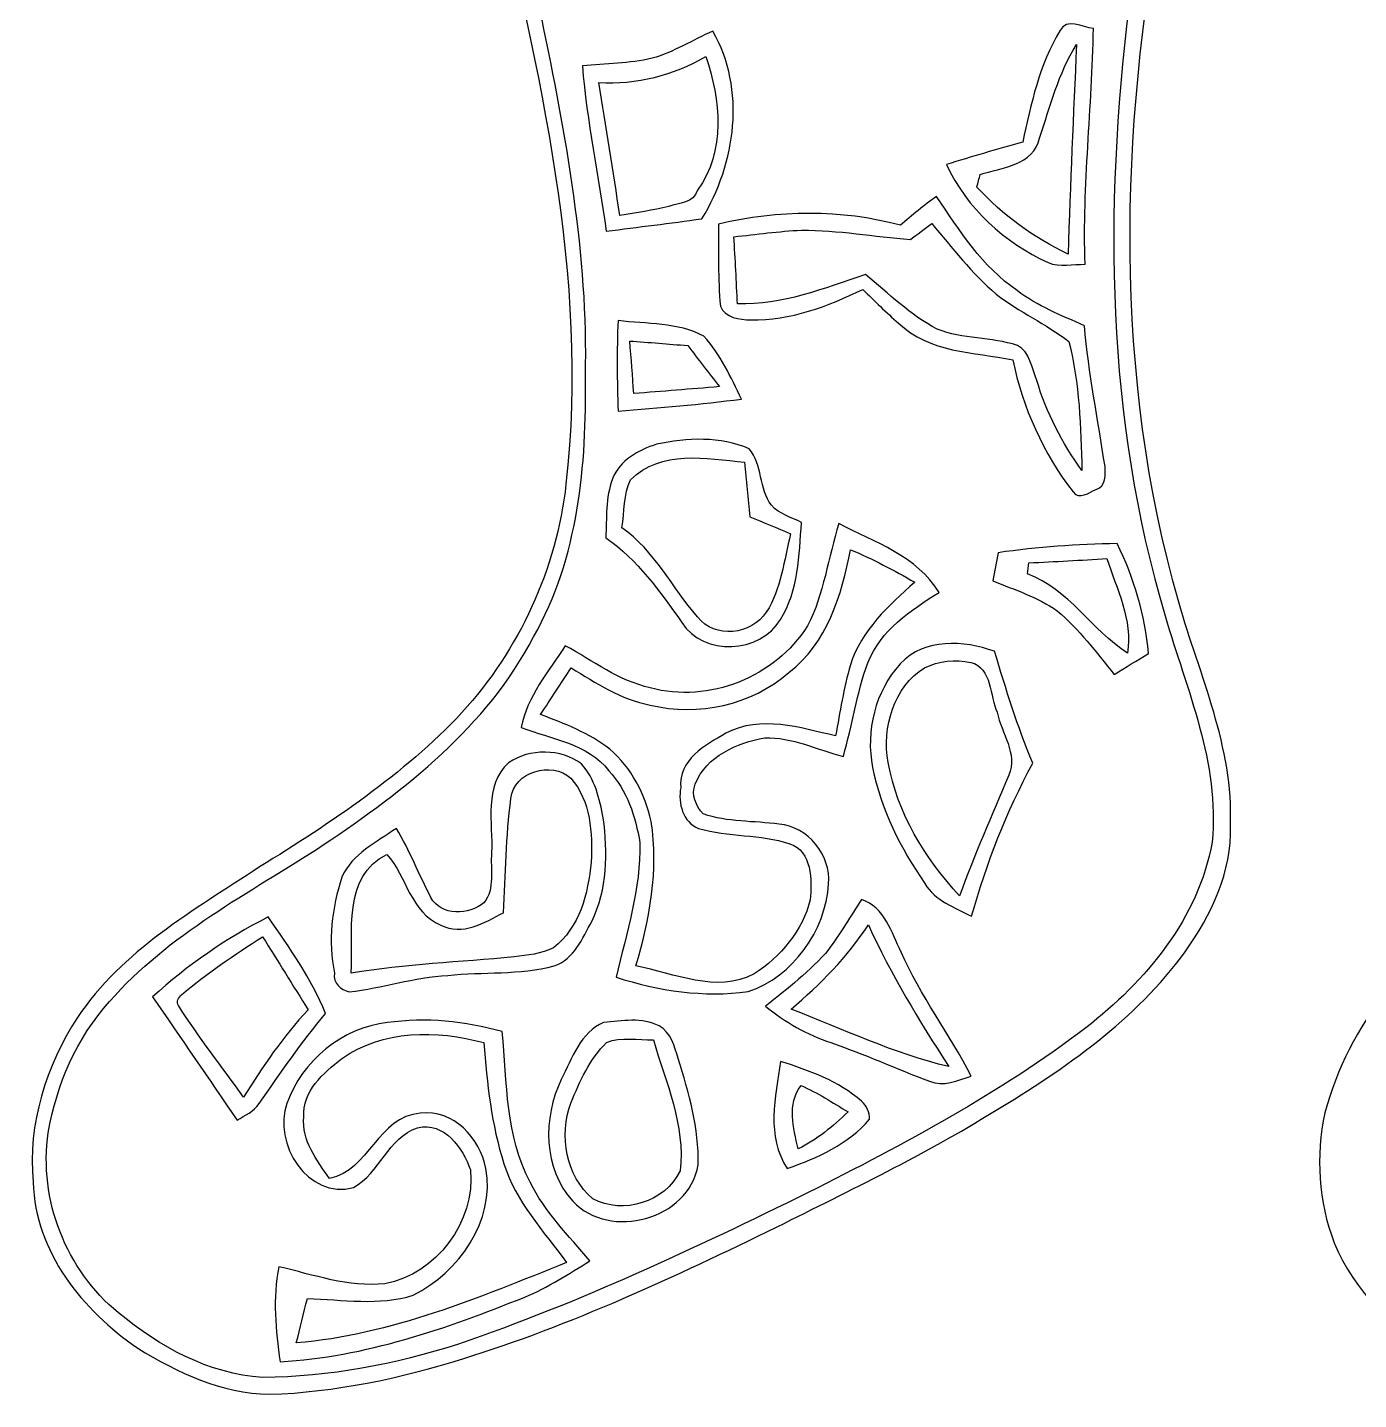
# Model space of a CAD drawing. Header units: centimetres. Extents: x -14.3 to 12.9, y -12.3 to 12.5.
# Drawn here: x -14.31 to -0.62, y -12.27 to 1.84 of the extents above; entities that cross this region are included whole.
import ezdxf

# ---------------------------------------------------------------- set-up
doc = ezdxf.new("R2010")
doc.units = ezdxf.units.CM
doc.header["$MEASUREMENT"] = 0
doc.layers.add('Camada 1', color=7, linetype='Continuous')

msp = doc.modelspace()

# ---------------------------------------------------------------- linework, layer by layer
at = {"layer": 'Camada 1', "color": 251}
for points, knots in [([(8.62295, 12.38144), (9.16199, 12.45094), (9.69257, 12.30136), (10.23055, 12.30206), (10.23055, 12.30206), (10.8458, 12.2809), (11.46775, 12.44), (12.0777, 12.30771), (12.0777, 12.30771), (12.29713, 12.2241), (12.55359, 12.13485), (12.66437, 11.9066), (12.66437, 11.9066), (12.79772, 11.71151), (12.83934, 11.4681), (12.84252, 11.23632), (12.84252, 11.23632), (12.86369, 10.85462), (12.58676, 10.52936), (12.6118, 10.14765), (12.6118, 10.14765), (12.66154, 9.88871), (12.77761, 9.63683), (12.76491, 9.36837), (12.76491, 9.36837), (12.71975, 9.14823), (12.57123, 8.9602), (12.55889, 8.72984), (12.55889, 8.72984), (12.50068, 8.32308), (12.68201, 7.84825), (12.36733, 7.51064), (12.36733, 7.51064), (11.92636, 7.02416), (11.30653, 6.60012), (11.18235, 5.90973), (11.18235, 5.90973), (10.76713, 4.14408), (10.32933, 2.36679), (10.25666, 0.54645), (10.25666, 0.54645), (10.17164, -0.74542), (10.28312, -2.04858), (10.56957, -3.31082), (10.56957, -3.31082), (10.76007, -4.25485), (11.19399, -5.13891), (11.30335, -6.10164), (11.30335, -6.10164), (11.37673, -6.64033), (11.14672, -7.15821), (10.86167, -7.59954), (10.86167, -7.59954), (10.36884, -8.33014), (9.63295, -8.8459), (8.88894, -9.29393), (8.88894, -9.29393), (8.05039, -9.81004), (7.15715, -10.22808), (6.27944, -10.67188), (6.27944, -10.67188), (5.46382, -11.08181), (4.62597, -11.44799), (3.76625, -11.75596), (3.76625, -11.75596), (2.95028, -12.04665), (2.08668, -12.27208), (1.21356, -12.20611), (1.21356, -12.20611), (0.85055, -12.18283), (0.51788, -12.01984), (0.2092, -11.83957), (0.2092, -11.83957), (-0.24871, -11.55559), (-0.6604, -11.16471), (-0.86889, -10.65918), (-0.86889, -10.65918), (-1.03152, -10.2362), (-1.05833, -9.76595), (-0.96449, -9.32427), (-0.96449, -9.32427), (-0.84173, -8.87342), (-0.6283, -8.44515), (-0.33161, -8.0832), (-0.33161, -8.0832), (-0.04833, -7.72654), (0.3369, -7.47289), (0.70591, -7.21466), (0.70591, -7.21466), (1.5494, -6.6301), (2.48003, -6.14962), (3.20393, -5.40879), (3.20393, -5.40879), (3.58987, -5.02814), (3.91266, -4.57941), (4.13667, -4.08517), (4.13667, -4.08517), (4.58258, -3.00602), (4.56, -1.80693), (4.46864, -0.66393), (4.46864, -0.66393), (4.24885, 1.08585), (3.85374, 2.80952), (3.40113, 4.51203), (3.40113, 4.51203), (3.31258, 4.79531), (3.01413, 4.90961), (2.80282, 5.08141), (2.80282, 5.08141), (2.45921, 5.32483), (2.73191, 5.84729), (2.43875, 6.12457), (2.43875, 6.12457), (2.28106, 6.30661), (2.05528, 6.43008), (1.94275, 6.64845), (1.94275, 6.64845), (1.89054, 6.90351), (1.91382, 7.16738), (1.89124, 7.42597), (1.89124, 7.42597), (1.91417, 7.7537), (1.64289, 7.99112), (1.57409, 8.29522), (1.57409, 8.29522), (1.518, 8.65399), (1.52788, 9.0491), (1.73179, 9.36378), (1.73179, 9.36378), (1.94557, 9.74301), (2.33786, 9.95891), (2.65289, 10.24078), (2.65289, 10.24078), (3.21169, 10.7255), (3.81917, 11.20105), (4.55365, 11.37496), (4.55365, 11.37496), (5.23699, 11.53513), (5.95312, 11.47092), (6.63222, 11.6593), (6.63222, 11.6593), (7.33354, 11.79195), (7.92692, 12.23645), (8.62295, 12.38144), (8.62295, 12.38144), (8.62295, 12.38144), (8.62295, 12.38144), (8.62295, 12.38144)], [0, 0, 0, 0, 0.02631579, 0.02631579, 0.02631579, 0.02631579, 0.05263158, 0.05263158, 0.05263158, 0.05263158, 0.07894737, 0.07894737, 0.07894737, 0.07894737, 0.10526316, 0.10526316, 0.10526316, 0.10526316, 0.13157895, 0.13157895, 0.13157895, 0.13157895, 0.15789474, 0.15789474, 0.15789474, 0.15789474, 0.18421053, 0.18421053, 0.18421053, 0.18421053, 0.21052632, 0.21052632, 0.21052632, 0.21052632, 0.23684211, 0.23684211, 0.23684211, 0.23684211, 0.26315789, 0.26315789, 0.26315789, 0.26315789, 0.28947368, 0.28947368, 0.28947368, 0.28947368, 0.31578947, 0.31578947, 0.31578947, 0.31578947, 0.34210526, 0.34210526, 0.34210526, 0.34210526, 0.36842105, 0.36842105, 0.36842105, 0.36842105, 0.39473684, 0.39473684, 0.39473684, 0.39473684, 0.42105263, 0.42105263, 0.42105263, 0.42105263, 0.44736842, 0.44736842, 0.44736842, 0.44736842, 0.47368421, 0.47368421, 0.47368421, 0.47368421, 0.5, 0.5, 0.5, 0.5, 0.52631579, 0.52631579, 0.52631579, 0.52631579, 0.55263158, 0.55263158, 0.55263158, 0.55263158, 0.57894737, 0.57894737, 0.57894737, 0.57894737, 0.60526316, 0.60526316, 0.60526316, 0.60526316, 0.63157895, 0.63157895, 0.63157895, 0.63157895, 0.65789474, 0.65789474, 0.65789474, 0.65789474, 0.68421053, 0.68421053, 0.68421053, 0.68421053, 0.71052632, 0.71052632, 0.71052632, 0.71052632, 0.73684211, 0.73684211, 0.73684211, 0.73684211, 0.76315789, 0.76315789, 0.76315789, 0.76315789, 0.78947368, 0.78947368, 0.78947368, 0.78947368, 0.81578947, 0.81578947, 0.81578947, 0.81578947, 0.84210526, 0.84210526, 0.84210526, 0.84210526, 0.86842105, 0.86842105, 0.86842105, 0.86842105, 0.89473684, 0.89473684, 0.89473684, 0.89473684, 0.92105263, 0.92105263, 0.92105263, 0.92105263, 0.94736842, 0.94736842, 0.94736842, 0.94736842, 1, 1, 1, 1]), ([(-2.52518, 12.2816), (-2.10891, 12.29713), (-1.67957, 12.25691), (-1.2894, 12.1031), (-1.2894, 12.1031), (-1.13206, 12.04207), (-0.95497, 11.93623), (-0.93557, 11.75103), (-0.93557, 11.75103), (-0.88971, 11.20034), (-0.99483, 10.65212), (-1.0608, 10.10743), (-1.0608, 10.10743), (-1.45662, 7.75829), (-2.18334, 5.48111), (-2.62819, 3.14254), (-2.62819, 3.14254), (-3.07481, 0.76376), (-3.13937, -1.73073), (-2.46697, -4.07282), (-2.46697, -4.07282), (-2.25213, -4.8267), (-1.90147, -5.56542), (-1.93569, -6.36799), (-1.93569, -6.36799), (-1.91699, -6.84459), (-2.13289, -7.28945), (-2.40206, -7.66868), (-2.40206, -7.66868), (-2.91183, -8.36683), (-3.63044, -8.86777), (-4.3628, -9.30769), (-4.3628, -9.30769), (-5.0807, -9.75183), (-5.8427, -10.11802), (-6.59694, -10.49549), (-6.59694, -10.49549), (-7.64716, -11.00843), (-8.71114, -11.50585), (-9.83015, -11.85263), (-9.83015, -11.85263), (-10.47503, -12.05371), (-11.14143, -12.19729), (-11.81876, -12.2181), (-11.81876, -12.2181), (-12.30877, -12.20893), (-12.76314, -11.99621), (-13.17237, -11.74397), (-13.17237, -11.74397), (-13.73858, -11.35521), (-14.23105, -10.75266), (-14.24728, -10.03582), (-14.24728, -10.03582), (-14.3069, -9.4368), (-14.11534, -8.84308), (-13.79361, -8.34425), (-13.79361, -8.34425), (-13.33535, -7.65457), (-12.59381, -7.24182), (-11.92106, -6.79485), (-11.92106, -6.79485), (-11.17741, -6.33659), (-10.44046, -5.84694), (-9.83897, -5.207), (-9.83897, -5.207), (-9.24913, -4.55965), (-8.8646, -3.73098), (-8.76864, -2.85926), (-8.76864, -2.85926), (-8.52452, -0.7172), (-9.05369, 1.39982), (-9.52641, 3.47204), (-9.52641, 3.47204), (-9.9628, 5.34811), (-10.66835, 7.14481), (-11.25678, 8.97467), (-11.25678, 8.97467), (-11.35627, 9.26994), (-11.08675, 9.5056), (-10.87331, 9.65553), (-10.87331, 9.65553), (-9.85096, 10.35685), (-8.68115, 10.79182), (-7.52263, 11.20986), (-7.52263, 11.20986), (-5.92208, 11.80818), (-4.23827, 12.22057), (-2.52518, 12.2816), (-2.52518, 12.2816), (-2.52518, 12.2816), (-2.52518, 12.2816), (-2.52518, 12.2816)], [0, 0, 0, 0, 0.04166667, 0.04166667, 0.04166667, 0.04166667, 0.08333333, 0.08333333, 0.08333333, 0.08333333, 0.125, 0.125, 0.125, 0.125, 0.16666667, 0.16666667, 0.16666667, 0.16666667, 0.20833333, 0.20833333, 0.20833333, 0.20833333, 0.25, 0.25, 0.25, 0.25, 0.29166667, 0.29166667, 0.29166667, 0.29166667, 0.33333333, 0.33333333, 0.33333333, 0.33333333, 0.375, 0.375, 0.375, 0.375, 0.41666667, 0.41666667, 0.41666667, 0.41666667, 0.45833333, 0.45833333, 0.45833333, 0.45833333, 0.5, 0.5, 0.5, 0.5, 0.54166667, 0.54166667, 0.54166667, 0.54166667, 0.58333333, 0.58333333, 0.58333333, 0.58333333, 0.625, 0.625, 0.625, 0.625, 0.66666667, 0.66666667, 0.66666667, 0.66666667, 0.70833333, 0.70833333, 0.70833333, 0.70833333, 0.75, 0.75, 0.75, 0.75, 0.79166667, 0.79166667, 0.79166667, 0.79166667, 0.83333333, 0.83333333, 0.83333333, 0.83333333, 0.875, 0.875, 0.875, 0.875, 0.91666667, 0.91666667, 0.91666667, 0.91666667, 1, 1, 1, 1]), ([(-2.77107, 12.13485), (-4.64044, 11.99515), (-6.46359, 11.48997), (-8.1982, 10.79359), (-8.1982, 10.79359), (-9.12565, 10.43905), (-10.05522, 10.05487), (-10.86379, 9.46891), (-10.86379, 9.46891), (-11.00878, 9.36625), (-11.18658, 9.18104), (-11.10262, 8.98842), (-11.10262, 8.98842), (-10.66165, 7.69479), (-10.20939, 6.40468), (-9.79981, 5.10046), (-9.79981, 5.10046), (-9.47737, 4.06118), (-9.25618, 2.99508), (-9.01841, 1.93463), (-9.01841, 1.93463), (-8.76829, 0.72355), (-8.53757, -0.50412), (-8.56862, -1.74625), (-8.56862, -1.74625), (-8.55486, -2.65889), (-8.64023, -3.6195), (-9.10167, -4.42771), (-9.10167, -4.42771), (-9.57897, -5.34952), (-10.41929, -6.00216), (-11.26455, -6.56766), (-11.26455, -6.56766), (-12.02372, -7.06508), (-12.8591, -7.48312), (-13.462, -8.17986), (-13.462, -8.17986), (-13.80137, -8.5531), (-14.00845, -9.03287), (-14.09241, -9.52747), (-14.09241, -9.52747), (-14.19401, -10.21468), (-13.91003, -10.9407), (-13.37204, -11.37885), (-13.37204, -11.37885), (-12.95223, -11.7281), (-12.44353, -12.00926), (-11.88896, -12.04418), (-11.88896, -12.04418), (-11.20422, -12.04066), (-10.52336, -11.91083), (-9.87284, -11.70093), (-9.87284, -11.70093), (-8.63529, -11.27901), (-7.45031, -10.72021), (-6.27909, -10.14342), (-6.27909, -10.14342), (-5.28955, -9.64565), (-4.30459, -9.12318), (-3.42265, -8.44832), (-3.42265, -8.44832), (-2.81058, -7.97278), (-2.25989, -7.32367), (-2.12443, -6.53944), (-2.12443, -6.53944), (-2.04258, -5.7284), (-2.38654, -4.97134), (-2.60667, -4.21181), (-2.60667, -4.21181), (-3.21451, -2.18793), (-3.23744, -0.03563), (-2.97991, 2.04787), (-2.97991, 2.04787), (-2.71251, 4.05765), (-2.12196, 6.00287), (-1.67922, 7.97666), (-1.67922, 7.97666), (-1.41852, 9.18139), (-1.12077, 10.38825), (-1.07491, 11.62508), (-1.07491, 11.62508), (-1.07527, 11.78983), (-1.20967, 11.90801), (-1.35326, 11.96199), (-1.35326, 11.96199), (-1.80128, 12.13802), (-2.29482, 12.17365), (-2.77107, 12.13485)], [0, 0, 0, 0, 0.04347826, 0.04347826, 0.04347826, 0.04347826, 0.08695652, 0.08695652, 0.08695652, 0.08695652, 0.13043478, 0.13043478, 0.13043478, 0.13043478, 0.17391304, 0.17391304, 0.17391304, 0.17391304, 0.2173913, 0.2173913, 0.2173913, 0.2173913, 0.26086957, 0.26086957, 0.26086957, 0.26086957, 0.30434783, 0.30434783, 0.30434783, 0.30434783, 0.34782609, 0.34782609, 0.34782609, 0.34782609, 0.39130435, 0.39130435, 0.39130435, 0.39130435, 0.43478261, 0.43478261, 0.43478261, 0.43478261, 0.47826087, 0.47826087, 0.47826087, 0.47826087, 0.52173913, 0.52173913, 0.52173913, 0.52173913, 0.56521739, 0.56521739, 0.56521739, 0.56521739, 0.60869565, 0.60869565, 0.60869565, 0.60869565, 0.65217391, 0.65217391, 0.65217391, 0.65217391, 0.69565217, 0.69565217, 0.69565217, 0.69565217, 0.73913043, 0.73913043, 0.73913043, 0.73913043, 0.7826087, 0.7826087, 0.7826087, 0.7826087, 0.82608696, 0.82608696, 0.82608696, 0.82608696, 0.86956522, 0.86956522, 0.86956522, 0.86956522, 0.91304348, 0.91304348, 0.91304348, 0.91304348, 1, 1, 1, 1]), ([(-3.69005, 1.80411), (-3.62162, 1.94381), (-3.45757, 1.84079), (-3.34504, 1.82704), (-3.34504, 1.82704), (-3.35915, 1.01917), (-3.45616, 0.21272), (-3.43112, -0.59584), (-3.43112, -0.59584), (-3.55776, -0.59761), (-3.68864, -0.62794), (-3.80965, -0.57997), (-3.80965, -0.57997), (-4.25803, -0.37394), (-4.64608, -0.02187), (-4.85634, 0.42827), (-4.85634, 0.42827), (-4.59634, 0.50976), (-4.33458, 0.58737), (-4.07141, 0.65934), (-4.07141, 0.65934), (-3.98568, 1.05198), (-3.90137, 1.45591), (-3.69005, 1.80411), (-3.69005, 1.80411), (-3.69005, 1.80411), (-3.69005, 1.80411), (-3.69005, 1.80411)], [0, 0, 0, 0, 0.125, 0.125, 0.125, 0.125, 0.25, 0.25, 0.25, 0.25, 0.375, 0.375, 0.375, 0.375, 0.5, 0.5, 0.5, 0.5, 0.625, 0.625, 0.625, 0.625, 0.75, 0.75, 0.75, 0.75, 1, 1, 1, 1]), ([(-7.88105, 1.52153), (-7.66163, 1.58538), (-7.46689, 1.70921), (-7.2584, 1.80058), (-7.2584, 1.80058), (-6.91515, 1.19839), (-7.02133, 0.44591), (-7.37023, -0.12876), (-7.37023, -0.12876), (-7.69832, -0.17604), (-8.02746, -0.21414), (-8.35589, -0.25682), (-8.35589, -0.25682), (-8.43245, 0.3108), (-8.55451, 0.87171), (-8.60002, 1.44321), (-8.60002, 1.44321), (-8.36083, 1.46614), (-8.11671, 1.46685), (-7.88105, 1.52153), (-7.88105, 1.52153), (-7.88105, 1.52153), (-7.88105, 1.52153), (-7.88105, 1.52153)], [0, 0, 0, 0, 0.14285714, 0.14285714, 0.14285714, 0.14285714, 0.28571429, 0.28571429, 0.28571429, 0.28571429, 0.42857143, 0.42857143, 0.42857143, 0.42857143, 0.57142857, 0.57142857, 0.57142857, 0.57142857, 0.71428571, 0.71428571, 0.71428571, 0.71428571, 1, 1, 1, 1]), ([(-3.89996, 0.69956), (-3.95287, 0.42157), (-4.29154, 0.39793), (-4.5085, 0.32632), (-4.5085, 0.32632), (-4.52014, 0.28363), (-4.53214, 0.24059), (-4.54378, 0.1972), (-4.54378, 0.1972), (-4.27743, -0.08996), (-3.95958, -0.3235), (-3.60539, -0.49177), (-3.60539, -0.49177), (-3.58246, 0.22613), (-3.55, 0.94403), (-3.5186, 1.66158), (-3.5186, 1.66158), (-3.70558, 1.36596), (-3.78777, 1.02588), (-3.89996, 0.69956)], [0, 0, 0, 0, 0.16666667, 0.16666667, 0.16666667, 0.16666667, 0.33333333, 0.33333333, 0.33333333, 0.33333333, 0.5, 0.5, 0.5, 0.5, 0.66666667, 0.66666667, 0.66666667, 0.66666667, 1, 1, 1, 1]), ([(-8.43068, 1.27353), (-8.35872, 0.81739), (-8.28534, 0.3616), (-8.21372, -0.0949), (-8.21372, -0.0949), (-8.04545, -0.06597), (-7.87541, -0.04269), (-7.7096, -0.00176), (-7.7096, -0.00176), (-7.60942, 0.03775), (-7.45349, 0.02787), (-7.41574, 0.16439), (-7.41574, 0.16439), (-7.12364, 0.56303), (-7.18114, 1.09749), (-7.32896, 1.54058), (-7.32896, 1.54058), (-7.66268, 1.34655), (-8.04298, 1.24707), (-8.43068, 1.27353)], [0, 0, 0, 0, 0.16666667, 0.16666667, 0.16666667, 0.16666667, 0.33333333, 0.33333333, 0.33333333, 0.33333333, 0.5, 0.5, 0.5, 0.5, 0.66666667, 0.66666667, 0.66666667, 0.66666667, 1, 1, 1, 1]), ([(-5.33012, -0.19614), (-5.20912, -0.09313), (-5.08776, 0.00917), (-4.95864, 0.1016), (-4.95864, 0.1016), (-4.72299, -0.25118), (-4.48592, -0.62336), (-4.12926, -0.86677), (-4.12926, -0.86677), (-3.92112, -1.02623), (-3.67489, -1.12289), (-3.43676, -1.22837), (-3.43676, -1.22837), (-3.39443, -1.71521), (-3.29918, -2.19498), (-3.22545, -2.67758), (-3.22545, -2.67758), (-3.21874, -2.76154), (-3.21486, -2.88078), (-3.31646, -2.91147), (-3.31646, -2.91147), (-3.3842, -2.94217), (-3.49532, -3.02472), (-3.55424, -2.93864), (-3.55424, -2.93864), (-3.85974, -2.54071), (-4.07317, -2.0701), (-4.17336, -1.57833), (-4.17336, -1.57833), (-4.57517, -1.50072), (-5.03555, -1.50707), (-5.34811, -1.20191), (-5.34811, -1.20191), (-5.47758, -1.09326), (-5.59541, -0.97226), (-5.71641, -0.85513), (-5.71641, -0.85513), (-6.07554, -1.03011), (-6.46253, -1.17616), (-6.86823, -1.16769), (-6.86823, -1.16769), (-6.98429, -1.16769), (-7.12964, -1.14759), (-7.18114, -1.02729), (-7.18114, -1.02729), (-7.20548, -0.74683), (-7.19878, -0.46531), (-7.19984, -0.18415), (-7.19984, -0.18415), (-6.5853, -0.03845), (-5.94113, -0.02999), (-5.33012, -0.19614), (-5.33012, -0.19614), (-5.33012, -0.19614), (-5.33012, -0.19614), (-5.33012, -0.19614)], [0, 0, 0, 0, 0.06666667, 0.06666667, 0.06666667, 0.06666667, 0.13333333, 0.13333333, 0.13333333, 0.13333333, 0.2, 0.2, 0.2, 0.2, 0.26666667, 0.26666667, 0.26666667, 0.26666667, 0.33333333, 0.33333333, 0.33333333, 0.33333333, 0.4, 0.4, 0.4, 0.4, 0.46666667, 0.46666667, 0.46666667, 0.46666667, 0.53333333, 0.53333333, 0.53333333, 0.53333333, 0.6, 0.6, 0.6, 0.6, 0.66666667, 0.66666667, 0.66666667, 0.66666667, 0.73333333, 0.73333333, 0.73333333, 0.73333333, 0.8, 0.8, 0.8, 0.8, 0.86666667, 0.86666667, 0.86666667, 0.86666667, 1, 1, 1, 1]), ([(-5.00733, -0.17815), (-5.06236, -0.21907), (-5.17172, -0.30092), (-5.22675, -0.34219), (-5.22675, -0.34219), (-5.59929, -0.31186), (-5.97112, -0.24589), (-6.34612, -0.24589), (-6.34612, -0.24589), (-6.5793, -0.25717), (-6.81073, -0.28857), (-7.0425, -0.31432), (-7.0425, -0.31432), (-7.02733, -0.54434), (-7.01675, -0.77435), (-7.00475, -1.00471), (-7.00475, -1.00471), (-6.54473, -1.01917), (-6.11575, -0.8449), (-5.68784, -0.70203), (-5.68784, -0.70203), (-5.45042, -0.89888), (-5.2264, -1.11936), (-4.95124, -1.26365), (-4.95124, -1.26365), (-4.68877, -1.36807), (-4.39455, -1.34549), (-4.12679, -1.43087), (-4.12679, -1.43087), (-3.99627, -1.49895), (-3.98074, -1.67076), (-3.92606, -1.7907), (-3.92606, -1.7907), (-3.83222, -2.12654), (-3.66324, -2.43346), (-3.46357, -2.71745), (-3.46357, -2.71745), (-3.47345, -2.2733), (-3.4858, -1.82174), (-3.59763, -1.38994), (-3.59763, -1.38994), (-3.83469, -1.21073), (-4.1088, -1.0855), (-4.3441, -0.90346), (-4.3441, -0.90346), (-4.59564, -0.69074), (-4.79531, -0.42757), (-5.00733, -0.17815)], [0, 0, 0, 0, 0.07692308, 0.07692308, 0.07692308, 0.07692308, 0.15384615, 0.15384615, 0.15384615, 0.15384615, 0.23076923, 0.23076923, 0.23076923, 0.23076923, 0.30769231, 0.30769231, 0.30769231, 0.30769231, 0.38461538, 0.38461538, 0.38461538, 0.38461538, 0.46153846, 0.46153846, 0.46153846, 0.46153846, 0.53846154, 0.53846154, 0.53846154, 0.53846154, 0.61538462, 0.61538462, 0.61538462, 0.61538462, 0.69230769, 0.69230769, 0.69230769, 0.69230769, 0.76923077, 0.76923077, 0.76923077, 0.76923077, 0.84615385, 0.84615385, 0.84615385, 0.84615385, 1, 1, 1, 1]), ([(-8.23277, -1.17651), (-7.9375, -1.21285), (-7.61965, -1.19274), (-7.35083, -1.33562), (-7.35083, -1.33562), (-7.18255, -1.524), (-7.07284, -1.75789), (-6.96242, -1.98402), (-6.96242, -1.98402), (-7.38505, -2.03588), (-7.80873, -2.07504), (-8.23277, -2.10679), (-8.23277, -2.10679), (-8.243, -1.7967), (-8.24759, -1.48625), (-8.23277, -1.17651), (-8.23277, -1.17651), (-8.23277, -1.17651), (-8.23277, -1.17651), (-8.23277, -1.17651)], [0, 0, 0, 0, 0.16666667, 0.16666667, 0.16666667, 0.16666667, 0.33333333, 0.33333333, 0.33333333, 0.33333333, 0.5, 0.5, 0.5, 0.5, 0.66666667, 0.66666667, 0.66666667, 0.66666667, 1, 1, 1, 1]), ([(-8.11318, -1.38677), (-8.0959, -1.56669), (-8.08425, -1.74625), (-8.07155, -1.92687), (-8.07155, -1.92687), (-7.77804, -1.90288), (-7.48488, -1.88136), (-7.19137, -1.85491), (-7.19137, -1.85491), (-7.30073, -1.71521), (-7.40868, -1.57374), (-7.51593, -1.43263), (-7.51593, -1.43263), (-7.71525, -1.41817), (-7.91386, -1.39912), (-8.11318, -1.38677)], [0, 0, 0, 0, 0.2, 0.2, 0.2, 0.2, 0.4, 0.4, 0.4, 0.4, 0.6, 0.6, 0.6, 0.6, 1, 1, 1, 1]), ([(-7.83625, -2.44722), (-7.52545, -2.38125), (-7.18044, -2.36432), (-6.88516, -2.49484), (-6.88516, -2.49484), (-6.74828, -2.65606), (-6.78392, -2.90618), (-6.65586, -3.07587), (-6.65586, -3.07587), (-6.57401, -3.16583), (-6.45266, -3.20146), (-6.34506, -3.2512), (-6.34506, -3.2512), (-6.37505, -3.58881), (-6.3754, -3.95323), (-6.56378, -4.25027), (-6.56378, -4.25027), (-6.76769, -4.59881), (-7.35788, -4.63374), (-7.57625, -4.2806), (-7.57625, -4.2806), (-7.80274, -3.96205), (-8.03098, -3.63608), (-8.35872, -3.41136), (-8.35872, -3.41136), (-8.34919, -3.20851), (-8.36365, -2.99755), (-8.28992, -2.80388), (-8.28992, -2.80388), (-8.2176, -2.60985), (-8.02075, -2.5086), (-7.83625, -2.44722), (-7.83625, -2.44722), (-7.83625, -2.44722), (-7.83625, -2.44722), (-7.83625, -2.44722)], [0, 0, 0, 0, 0.1, 0.1, 0.1, 0.1, 0.2, 0.2, 0.2, 0.2, 0.3, 0.3, 0.3, 0.3, 0.4, 0.4, 0.4, 0.4, 0.5, 0.5, 0.5, 0.5, 0.6, 0.6, 0.6, 0.6, 0.7, 0.7, 0.7, 0.7, 0.8, 0.8, 0.8, 0.8, 1, 1, 1, 1]), ([(-8.10472, -2.81376), (-8.17703, -2.9658), (-8.16786, -3.14325), (-8.19291, -3.30659), (-8.19291, -3.30659), (-7.8546, -3.54259), (-7.68068, -3.92254), (-7.41503, -4.22275), (-7.41503, -4.22275), (-7.23723, -4.45417), (-6.86294, -4.40655), (-6.70842, -4.17548), (-6.70842, -4.17548), (-6.55249, -3.93488), (-6.52815, -3.6389), (-6.45901, -3.36797), (-6.45901, -3.36797), (-6.59871, -3.3087), (-6.73947, -3.25155), (-6.87917, -3.19334), (-6.87917, -3.19334), (-6.8968, -3.00637), (-6.91444, -2.81905), (-6.93138, -2.63278), (-6.93138, -2.63278), (-7.32543, -2.59151), (-7.79286, -2.50331), (-8.10472, -2.81376)], [0, 0, 0, 0, 0.125, 0.125, 0.125, 0.125, 0.25, 0.25, 0.25, 0.25, 0.375, 0.375, 0.375, 0.375, 0.5, 0.5, 0.5, 0.5, 0.625, 0.625, 0.625, 0.625, 0.75, 0.75, 0.75, 0.75, 1, 1, 1, 1]), ([(-5.96159, -3.26355), (-5.594, -3.45405), (-5.15585, -3.59798), (-4.93254, -3.97334), (-4.93254, -3.97334), (-5.22499, -4.1529), (-5.53261, -4.36104), (-5.6642, -4.69406), (-5.6642, -4.69406), (-5.7792, -5.00662), (-5.82507, -5.33894), (-5.91608, -5.65891), (-5.91608, -5.65891), (-6.18208, -5.58941), (-6.44525, -5.45888), (-6.725, -5.46523), (-6.725, -5.46523), (-7.00934, -5.51956), (-7.32684, -5.65397), (-7.43867, -5.94325), (-7.43867, -5.94325), (-7.48488, -6.04873), (-7.43126, -6.16973), (-7.35859, -6.24946), (-7.35859, -6.24946), (-7.10777, -6.33624), (-6.83683, -6.32001), (-6.57613, -6.35494), (-6.57613, -6.35494), (-6.2805, -6.37787), (-6.04238, -6.6742), (-6.06778, -6.96877), (-6.06778, -6.96877), (-6.09988, -7.45137), (-6.43078, -7.92057), (-6.89469, -8.07685), (-6.89469, -8.07685), (-7.35224, -8.13999), (-7.8165, -8.06767), (-8.25323, -7.92903), (-8.25323, -7.92903), (-8.1467, -7.47289), (-7.99818, -7.01781), (-8.00805, -6.54403), (-8.00805, -6.54403), (-8.05427, -6.2798), (-8.13788, -6.00392), (-8.32838, -5.80566), (-8.32838, -5.80566), (-8.54392, -5.52556), (-8.91857, -5.47829), (-9.23078, -5.3601), (-9.23078, -5.3601), (-9.16587, -5.04084), (-8.95032, -4.78614), (-8.7764, -4.52014), (-8.7764, -4.52014), (-8.49136, -4.67466), (-8.22431, -4.88068), (-7.90222, -4.953), (-7.90222, -4.953), (-7.29897, -5.11634), (-6.61599, -4.84258), (-6.28438, -4.31553), (-6.28438, -4.31553), (-6.11258, -3.98745), (-6.07624, -3.61209), (-5.96159, -3.26355), (-5.96159, -3.26355), (-5.96159, -3.26355), (-5.96159, -3.26355), (-5.96159, -3.26355)], [0, 0, 0, 0, 0.05263158, 0.05263158, 0.05263158, 0.05263158, 0.10526316, 0.10526316, 0.10526316, 0.10526316, 0.15789474, 0.15789474, 0.15789474, 0.15789474, 0.21052632, 0.21052632, 0.21052632, 0.21052632, 0.26315789, 0.26315789, 0.26315789, 0.26315789, 0.31578947, 0.31578947, 0.31578947, 0.31578947, 0.36842105, 0.36842105, 0.36842105, 0.36842105, 0.42105263, 0.42105263, 0.42105263, 0.42105263, 0.47368421, 0.47368421, 0.47368421, 0.47368421, 0.52631579, 0.52631579, 0.52631579, 0.52631579, 0.57894737, 0.57894737, 0.57894737, 0.57894737, 0.63157895, 0.63157895, 0.63157895, 0.63157895, 0.68421053, 0.68421053, 0.68421053, 0.68421053, 0.73684211, 0.73684211, 0.73684211, 0.73684211, 0.78947368, 0.78947368, 0.78947368, 0.78947368, 0.84210526, 0.84210526, 0.84210526, 0.84210526, 0.89473684, 0.89473684, 0.89473684, 0.89473684, 1, 1, 1, 1]), ([(-4.32364, -3.5627), (-3.9183, -3.50449), (-3.51014, -3.47521), (-3.10092, -3.46922), (-3.10092, -3.46922), (-2.927, -3.8234), (-2.81129, -4.20511), (-2.77883, -4.59952), (-2.77883, -4.59952), (-2.89666, -4.67148), (-3.01343, -4.7438), (-3.13125, -4.81542), (-3.13125, -4.81542), (-3.31505, -4.58717), (-3.4925, -4.3494), (-3.71898, -4.16066), (-3.71898, -4.16066), (-3.9183, -4.0192), (-4.15537, -3.94476), (-4.37868, -3.85198), (-4.37868, -3.85198), (-4.36139, -3.75532), (-4.34269, -3.65901), (-4.32364, -3.5627), (-4.32364, -3.5627), (-4.32364, -3.5627), (-4.32364, -3.5627), (-4.32364, -3.5627)], [0, 0, 0, 0, 0.125, 0.125, 0.125, 0.125, 0.25, 0.25, 0.25, 0.25, 0.375, 0.375, 0.375, 0.375, 0.5, 0.5, 0.5, 0.5, 0.625, 0.625, 0.625, 0.625, 0.75, 0.75, 0.75, 0.75, 1, 1, 1, 1]), ([(-5.842, -3.53236), (-5.93478, -3.99909), (-6.08048, -4.49227), (-6.477, -4.79531), (-6.477, -4.79531), (-6.86364, -5.1308), (-7.40657, -5.2511), (-7.90222, -5.12974), (-7.90222, -5.12974), (-8.20208, -5.07471), (-8.45961, -4.9022), (-8.71537, -4.74698), (-8.71537, -4.74698), (-8.8205, -4.90679), (-8.92492, -5.06659), (-9.02935, -5.22711), (-9.02935, -5.22711), (-8.78134, -5.32306), (-8.52875, -5.41761), (-8.31779, -5.58412), (-8.31779, -5.58412), (-8.09837, -5.77462), (-7.95373, -6.04414), (-7.89305, -6.32672), (-7.89305, -6.32672), (-7.81156, -6.82731), (-7.91069, -7.33248), (-8.04898, -7.81332), (-8.04898, -7.81332), (-7.65245, -7.88882), (-7.22595, -8.09801), (-6.8326, -7.89552), (-6.8326, -7.89552), (-6.5666, -7.71807), (-6.32954, -7.45031), (-6.25898, -7.1314), (-6.25898, -7.1314), (-6.23605, -6.93632), (-6.24029, -6.63081), (-6.46712, -6.55637), (-6.46712, -6.55637), (-6.76945, -6.45372), (-7.10071, -6.49111), (-7.4048, -6.39798), (-7.4048, -6.39798), (-7.56567, -6.33659), (-7.6207, -6.13657), (-7.58754, -5.98029), (-7.58754, -5.98029), (-7.62035, -5.69489), (-7.33213, -5.54002), (-7.12399, -5.41937), (-7.12399, -5.41937), (-6.76769, -5.22958), (-6.36164, -5.36504), (-5.99616, -5.44618), (-5.99616, -5.44618), (-5.95065, -5.20171), (-5.91255, -4.95512), (-5.84412, -4.71558), (-5.84412, -4.71558), (-5.72876, -4.36245), (-5.45218, -4.10422), (-5.18089, -3.8675), (-5.18089, -3.8675), (-5.39538, -3.74474), (-5.6134, -3.62761), (-5.842, -3.53236)], [0, 0, 0, 0, 0.05555556, 0.05555556, 0.05555556, 0.05555556, 0.11111111, 0.11111111, 0.11111111, 0.11111111, 0.16666667, 0.16666667, 0.16666667, 0.16666667, 0.22222222, 0.22222222, 0.22222222, 0.22222222, 0.27777778, 0.27777778, 0.27777778, 0.27777778, 0.33333333, 0.33333333, 0.33333333, 0.33333333, 0.38888889, 0.38888889, 0.38888889, 0.38888889, 0.44444444, 0.44444444, 0.44444444, 0.44444444, 0.5, 0.5, 0.5, 0.5, 0.55555556, 0.55555556, 0.55555556, 0.55555556, 0.61111111, 0.61111111, 0.61111111, 0.61111111, 0.66666667, 0.66666667, 0.66666667, 0.66666667, 0.72222222, 0.72222222, 0.72222222, 0.72222222, 0.77777778, 0.77777778, 0.77777778, 0.77777778, 0.83333333, 0.83333333, 0.83333333, 0.83333333, 0.88888889, 0.88888889, 0.88888889, 0.88888889, 1, 1, 1, 1]), ([(-4.00755, -3.66783), (-4.01214, -3.70522), (-4.01673, -3.74297), (-4.02131, -3.78072), (-4.02131, -3.78072), (-3.59974, -3.93947), (-3.36303, -4.35539), (-2.99579, -4.59493), (-2.99579, -4.59493), (-2.93652, -4.25591), (-3.10656, -3.93594), (-3.20604, -3.62232), (-3.20604, -3.62232), (-3.4731, -3.64172), (-3.7405, -3.65337), (-4.00755, -3.66783)], [0, 0, 0, 0, 0.2, 0.2, 0.2, 0.2, 0.4, 0.4, 0.4, 0.4, 0.6, 0.6, 0.6, 0.6, 1, 1, 1, 1]), ([(-5.33047, -4.70535), (-5.07682, -4.43689), (-4.68065, -4.46511), (-4.36139, -4.57729), (-4.36139, -4.57729), (-4.24392, -4.96499), (-4.12679, -5.35305), (-3.96769, -5.72629), (-3.96769, -5.72629), (-4.23827, -6.22547), (-4.44359, -6.75675), (-4.5981, -7.3025), (-4.5981, -7.3025), (-4.77061, -7.21148), (-4.97346, -7.14234), (-5.07718, -6.96595), (-5.07718, -6.96595), (-5.328, -6.60612), (-5.52909, -6.20219), (-5.61587, -5.77039), (-5.61587, -5.77039), (-5.6896, -5.39962), (-5.588, -4.9844), (-5.33047, -4.70535), (-5.33047, -4.70535), (-5.33047, -4.70535), (-5.33047, -4.70535), (-5.33047, -4.70535)], [0, 0, 0, 0, 0.125, 0.125, 0.125, 0.125, 0.25, 0.25, 0.25, 0.25, 0.375, 0.375, 0.375, 0.375, 0.5, 0.5, 0.5, 0.5, 0.625, 0.625, 0.625, 0.625, 0.75, 0.75, 0.75, 0.75, 1, 1, 1, 1]), ([(-5.08035, -4.74557), (-5.39997, -4.94524), (-5.51956, -5.36152), (-5.45571, -5.71923), (-5.45571, -5.71923), (-5.36469, -6.24134), (-5.07541, -6.70701), (-4.72052, -7.09224), (-4.72052, -7.09224), (-4.57165, -6.67103), (-4.38679, -6.26357), (-4.21499, -5.85152), (-4.21499, -5.85152), (-4.11974, -5.63069), (-4.29154, -5.41796), (-4.33352, -5.20453), (-4.33352, -5.20453), (-4.41078, -5.04296), (-4.38573, -4.74733), (-4.60622, -4.69089), (-4.60622, -4.69089), (-4.76285, -4.65561), (-4.93501, -4.67889), (-5.08035, -4.74557)], [0, 0, 0, 0, 0.14285714, 0.14285714, 0.14285714, 0.14285714, 0.28571429, 0.28571429, 0.28571429, 0.28571429, 0.42857143, 0.42857143, 0.42857143, 0.42857143, 0.57142857, 0.57142857, 0.57142857, 0.57142857, 0.71428571, 0.71428571, 0.71428571, 0.71428571, 1, 1, 1, 1]), ([(-9.35813, -5.72347), (-9.144, -5.57318), (-8.8198, -5.57777), (-8.6106, -5.73581), (-8.6106, -5.73581), (-8.47019, -5.88751), (-8.42327, -6.09388), (-8.38482, -6.29073), (-8.38482, -6.29073), (-8.33896, -6.64598), (-8.33967, -7.02733), (-8.50406, -7.35471), (-8.50406, -7.35471), (-8.59755, -7.52863), (-8.68609, -7.74277), (-8.88929, -7.81156), (-8.88929, -7.81156), (-9.2463, -7.90928), (-9.6206, -7.86835), (-9.98537, -7.91175), (-9.98537, -7.91175), (-10.32898, -7.92656), (-10.65777, -8.04051), (-10.99785, -8.07896), (-10.99785, -8.07896), (-11.08286, -8.06027), (-11.1693, -7.99042), (-11.14919, -7.88564), (-11.14919, -7.88564), (-11.21868, -7.55897), (-11.17494, -7.21466), (-11.07334, -6.89927), (-11.07334, -6.89927), (-10.96645, -6.65868), (-10.71739, -6.54156), (-10.51313, -6.39798), (-10.51313, -6.39798), (-10.3759, -6.62552), (-10.28065, -6.87387), (-10.15788, -7.10847), (-10.15788, -7.10847), (-10.05628, -7.30109), (-9.76101, -7.29509), (-9.61249, -7.16209), (-9.61249, -7.16209), (-9.49642, -7.02063), (-9.54969, -6.81602), (-9.53346, -6.65057), (-9.53346, -6.65057), (-9.52041, -6.34718), (-9.61743, -5.95595), (-9.35813, -5.72347), (-9.35813, -5.72347), (-9.35813, -5.72347), (-9.35813, -5.72347), (-9.35813, -5.72347)], [0, 0, 0, 0, 0.06666667, 0.06666667, 0.06666667, 0.06666667, 0.13333333, 0.13333333, 0.13333333, 0.13333333, 0.2, 0.2, 0.2, 0.2, 0.26666667, 0.26666667, 0.26666667, 0.26666667, 0.33333333, 0.33333333, 0.33333333, 0.33333333, 0.4, 0.4, 0.4, 0.4, 0.46666667, 0.46666667, 0.46666667, 0.46666667, 0.53333333, 0.53333333, 0.53333333, 0.53333333, 0.6, 0.6, 0.6, 0.6, 0.66666667, 0.66666667, 0.66666667, 0.66666667, 0.73333333, 0.73333333, 0.73333333, 0.73333333, 0.8, 0.8, 0.8, 0.8, 0.86666667, 0.86666667, 0.86666667, 0.86666667, 1, 1, 1, 1]), ([(-9.3345, -6.09141), (-9.38847, -6.48017), (-9.38777, -6.87387), (-9.41211, -7.2651), (-9.41211, -7.2651), (-9.60367, -7.36847), (-9.83368, -7.5064), (-10.05663, -7.39281), (-10.05663, -7.39281), (-10.36602, -7.26193), (-10.4073, -6.8968), (-10.60944, -6.66644), (-10.60944, -6.66644), (-11.07193, -6.88869), (-10.95516, -7.48065), (-10.97633, -7.88776), (-10.97633, -7.88776), (-10.42211, -7.79462), (-9.85978, -7.77346), (-9.30134, -7.72019), (-9.30134, -7.72019), (-9.16587, -7.69973), (-9.02158, -7.69302), (-8.89847, -7.62494), (-8.89847, -7.62494), (-8.62718, -7.41856), (-8.5411, -7.06684), (-8.51006, -6.74476), (-8.51006, -6.74476), (-8.49559, -6.44878), (-8.51147, -6.11329), (-8.72031, -5.88045), (-8.72031, -5.88045), (-8.91399, -5.70689), (-9.30839, -5.8099), (-9.3345, -6.09141)], [0, 0, 0, 0, 0.1, 0.1, 0.1, 0.1, 0.2, 0.2, 0.2, 0.2, 0.3, 0.3, 0.3, 0.3, 0.4, 0.4, 0.4, 0.4, 0.5, 0.5, 0.5, 0.5, 0.6, 0.6, 0.6, 0.6, 0.7, 0.7, 0.7, 0.7, 0.8, 0.8, 0.8, 0.8, 1, 1, 1, 1]), ([(-5.73017, -7.12999), (-5.48922, -7.21113), (-5.41972, -7.46795), (-5.322, -7.6708), (-5.322, -7.6708), (-5.12551, -8.12024), (-4.82282, -8.51076), (-4.60199, -8.94715), (-4.60199, -8.94715), (-4.73957, -8.98772), (-4.88738, -9.06039), (-5.03061, -8.99901), (-5.03061, -8.99901), (-5.36998, -8.8713), (-5.69983, -8.7182), (-6.04379, -8.60178), (-6.04379, -8.60178), (-6.28967, -8.52064), (-6.51686, -8.39047), (-6.71618, -8.22607), (-6.71618, -8.22607), (-6.48758, -8.0458), (-6.2544, -7.86518), (-6.06566, -7.64187), (-6.06566, -7.64187), (-5.94572, -7.47677), (-5.84306, -7.29968), (-5.73017, -7.12999), (-5.73017, -7.12999), (-5.73017, -7.12999), (-5.73017, -7.12999), (-5.73017, -7.12999)], [0, 0, 0, 0, 0.11111111, 0.11111111, 0.11111111, 0.11111111, 0.22222222, 0.22222222, 0.22222222, 0.22222222, 0.33333333, 0.33333333, 0.33333333, 0.33333333, 0.44444444, 0.44444444, 0.44444444, 0.44444444, 0.55555556, 0.55555556, 0.55555556, 0.55555556, 0.66666667, 0.66666667, 0.66666667, 0.66666667, 0.77777778, 0.77777778, 0.77777778, 0.77777778, 1, 1, 1, 1]), ([(-13.01961, -8.13188), (-12.66331, -7.8045), (-12.2622, -7.52898), (-11.83146, -7.3092), (-11.83146, -7.3092), (-11.61274, -7.62635), (-11.38625, -7.94173), (-11.2402, -8.30086), (-11.2402, -8.30086), (-11.48856, -8.59472), (-11.7034, -8.91399), (-11.92424, -9.22831), (-11.92424, -9.22831), (-11.97892, -9.3091), (-12.07029, -9.34967), (-12.15143, -9.398), (-12.15143, -9.398), (-12.44071, -8.97572), (-12.72787, -8.55204), (-13.01961, -8.13188), (-13.01961, -8.13188), (-13.01961, -8.13188), (-13.01961, -8.13188), (-13.01961, -8.13188)], [0, 0, 0, 0, 0.14285714, 0.14285714, 0.14285714, 0.14285714, 0.28571429, 0.28571429, 0.28571429, 0.28571429, 0.42857143, 0.42857143, 0.42857143, 0.42857143, 0.57142857, 0.57142857, 0.57142857, 0.57142857, 0.71428571, 0.71428571, 0.71428571, 0.71428571, 1, 1, 1, 1]), ([(-6.45372, -8.25676), (-5.91679, -8.46243), (-5.39574, -8.71573), (-4.83305, -8.84731), (-4.83305, -8.84731), (-5.13433, -8.37635), (-5.42784, -7.89905), (-5.65926, -7.38928), (-5.65926, -7.38928), (-5.87516, -7.71983), (-6.15209, -8.00382), (-6.45372, -8.25676)], [0, 0, 0, 0, 0.25, 0.25, 0.25, 0.25, 0.5, 0.5, 0.5, 0.5, 1, 1, 1, 1]), ([(-12.72258, -8.11142), (-12.75291, -8.13541), (-12.78043, -8.18338), (-12.75291, -8.22007), (-12.75291, -8.22007), (-12.5483, -8.54675), (-12.30489, -8.84661), (-12.08581, -9.16375), (-12.08581, -9.16375), (-11.88685, -8.84802), (-11.678, -8.53616), (-11.41977, -8.26523), (-11.41977, -8.26523), (-11.57534, -8.0137), (-11.73127, -7.76252), (-11.88931, -7.51275), (-11.88931, -7.51275), (-12.17612, -7.69867), (-12.46434, -7.88599), (-12.72258, -8.11142)], [0, 0, 0, 0, 0.16666667, 0.16666667, 0.16666667, 0.16666667, 0.33333333, 0.33333333, 0.33333333, 0.33333333, 0.5, 0.5, 0.5, 0.5, 0.66666667, 0.66666667, 0.66666667, 0.66666667, 1, 1, 1, 1]), ([(-10.60485, -8.39576), (-10.20833, -8.33967), (-9.80757, -8.38059), (-9.4241, -8.48854), (-9.4241, -8.48854), (-9.37401, -9.00818), (-9.39059, -9.56486), (-9.13694, -10.03723), (-9.13694, -10.03723), (-8.98631, -10.3438), (-8.74113, -10.58756), (-8.52205, -10.84509), (-8.52205, -10.84509), (-8.73936, -10.9795), (-8.95526, -11.12132), (-9.19303, -11.21833), (-9.19303, -11.21833), (-9.99948, -11.54253), (-10.8331, -11.83499), (-11.70869, -11.88296), (-11.70869, -11.88296), (-11.7535, -11.55982), (-11.78736, -11.22891), (-11.72245, -10.90612), (-11.72245, -10.90612), (-11.36332, -10.98938), (-11.00561, -11.11955), (-10.63025, -11.08181), (-10.63025, -11.08181), (-10.10003, -10.98268), (-9.70033, -10.44257), (-9.75042, -9.90953), (-9.75042, -9.90953), (-9.82945, -9.68657), (-10.01783, -9.41281), (-10.29652, -9.47702), (-10.29652, -9.47702), (-10.59744, -9.57862), (-10.68281, -9.94516), (-10.9534, -10.09015), (-10.9534, -10.09015), (-11.42047, -10.22385), (-11.78807, -9.63224), (-11.63849, -9.2262), (-11.63849, -9.2262), (-11.48503, -8.78981), (-11.06805, -8.44479), (-10.60485, -8.39576), (-10.60485, -8.39576), (-10.60485, -8.39576), (-10.60485, -8.39576), (-10.60485, -8.39576)], [0, 0, 0, 0, 0.07142857, 0.07142857, 0.07142857, 0.07142857, 0.14285714, 0.14285714, 0.14285714, 0.14285714, 0.21428571, 0.21428571, 0.21428571, 0.21428571, 0.28571429, 0.28571429, 0.28571429, 0.28571429, 0.35714286, 0.35714286, 0.35714286, 0.35714286, 0.42857143, 0.42857143, 0.42857143, 0.42857143, 0.5, 0.5, 0.5, 0.5, 0.57142857, 0.57142857, 0.57142857, 0.57142857, 0.64285714, 0.64285714, 0.64285714, 0.64285714, 0.71428571, 0.71428571, 0.71428571, 0.71428571, 0.78571429, 0.78571429, 0.78571429, 0.78571429, 0.85714286, 0.85714286, 0.85714286, 0.85714286, 1, 1, 1, 1]), ([(-8.382, -8.39399), (-8.19503, -8.37882), (-7.98512, -8.33684), (-7.81015, -8.42927), (-7.81015, -8.42927), (-7.6895, -8.49595), (-7.6521, -8.64305), (-7.61506, -8.76441), (-7.61506, -8.76441), (-7.5064, -9.11966), (-7.39845, -9.48337), (-7.40974, -9.85943), (-7.40974, -9.85943), (-7.50429, -10.42105), (-8.31603, -10.63978), (-8.69773, -10.23267), (-8.69773, -10.23267), (-9.00677, -9.89753), (-9.00747, -9.37507), (-8.81697, -8.97925), (-8.81697, -8.97925), (-8.70691, -8.76794), (-8.61801, -8.49101), (-8.382, -8.39399), (-8.382, -8.39399), (-8.382, -8.39399), (-8.382, -8.39399), (-8.382, -8.39399)], [0, 0, 0, 0, 0.125, 0.125, 0.125, 0.125, 0.25, 0.25, 0.25, 0.25, 0.375, 0.375, 0.375, 0.375, 0.5, 0.5, 0.5, 0.5, 0.625, 0.625, 0.625, 0.625, 0.75, 0.75, 0.75, 0.75, 1, 1, 1, 1]), ([(-11.07616, -8.76723), (-11.26349, -8.91152), (-11.48221, -9.10449), (-11.46528, -9.36484), (-11.46528, -9.36484), (-11.48926, -9.61284), (-11.32734, -9.80651), (-11.2021, -10.00019), (-11.2021, -10.00019), (-10.78935, -9.91729), (-10.70469, -9.35708), (-10.26654, -9.3285), (-10.26654, -9.3285), (-9.92328, -9.28405), (-9.65447, -9.58391), (-9.59203, -9.89506), (-9.59203, -9.89506), (-9.49572, -10.43799), (-9.87072, -10.96151), (-10.33886, -11.19858), (-10.33886, -11.19858), (-10.69128, -11.31041), (-11.06628, -11.24373), (-11.42823, -11.23244), (-11.42823, -11.23244), (-11.46633, -11.38414), (-11.50408, -11.5376), (-11.54218, -11.69), (-11.54218, -11.69), (-10.56534, -11.60921), (-9.66082, -11.22292), (-8.76229, -10.86238), (-8.76229, -10.86238), (-9.00077, -10.53994), (-9.28229, -10.23761), (-9.40682, -9.84814), (-9.40682, -9.84814), (-9.53523, -9.44527), (-9.58038, -9.02088), (-9.6146, -8.60072), (-9.6146, -8.60072), (-10.09685, -8.47055), (-10.65424, -8.46772), (-11.07616, -8.76723)], [0, 0, 0, 0, 0.08333333, 0.08333333, 0.08333333, 0.08333333, 0.16666667, 0.16666667, 0.16666667, 0.16666667, 0.25, 0.25, 0.25, 0.25, 0.33333333, 0.33333333, 0.33333333, 0.33333333, 0.41666667, 0.41666667, 0.41666667, 0.41666667, 0.5, 0.5, 0.5, 0.5, 0.58333333, 0.58333333, 0.58333333, 0.58333333, 0.66666667, 0.66666667, 0.66666667, 0.66666667, 0.75, 0.75, 0.75, 0.75, 0.83333333, 0.83333333, 0.83333333, 0.83333333, 1, 1, 1, 1]), ([(-8.3506, -8.60002), (-8.52417, -8.77147), (-8.62894, -8.99936), (-8.71749, -9.22373), (-8.71749, -9.22373), (-8.84237, -9.55463), (-8.77041, -9.97232), (-8.49348, -10.20621), (-8.49348, -10.20621), (-8.1788, -10.37555), (-7.74982, -10.24149), (-7.5953, -9.92011), (-7.5953, -9.92011), (-7.53921, -9.45162), (-7.74312, -9.01135), (-7.86941, -8.57144), (-7.86941, -8.57144), (-8.02605, -8.58167), (-8.20173, -8.53299), (-8.3506, -8.60002)], [0, 0, 0, 0, 0.16666667, 0.16666667, 0.16666667, 0.16666667, 0.33333333, 0.33333333, 0.33333333, 0.33333333, 0.5, 0.5, 0.5, 0.5, 0.66666667, 0.66666667, 0.66666667, 0.66666667, 1, 1, 1, 1]), ([(-6.56096, -8.7951), (-6.26568, -8.88929), (-5.96547, -8.99689), (-5.72911, -9.20503), (-5.72911, -9.20503), (-5.67725, -9.2516), (-5.64092, -9.31862), (-5.64621, -9.38988), (-5.64621, -9.38988), (-5.86387, -9.64494), (-6.18102, -9.78817), (-6.49252, -9.89436), (-6.49252, -9.89436), (-6.7123, -9.5698), (-6.61705, -9.15635), (-6.56096, -8.7951), (-6.56096, -8.7951), (-6.56096, -8.7951), (-6.56096, -8.7951), (-6.56096, -8.7951)], [0, 0, 0, 0, 0.16666667, 0.16666667, 0.16666667, 0.16666667, 0.33333333, 0.33333333, 0.33333333, 0.33333333, 0.5, 0.5, 0.5, 0.5, 0.66666667, 0.66666667, 0.66666667, 0.66666667, 1, 1, 1, 1]), ([(-6.35176, -9.04275), (-6.49817, -9.23748), (-6.43184, -9.47631), (-6.38069, -9.69292), (-6.38069, -9.69292), (-6.18631, -9.60155), (-6.02156, -9.46185), (-5.86846, -9.31368), (-5.86846, -9.31368), (-6.02756, -9.21879), (-6.18137, -9.11613), (-6.35176, -9.04275)], [0, 0, 0, 0, 0.25, 0.25, 0.25, 0.25, 0.5, 0.5, 0.5, 0.5, 1, 1, 1, 1])]:
    msp.add_open_spline(points, degree=3, knots=knots, dxfattribs=at)

doc.saveas('drawing.dxf')
